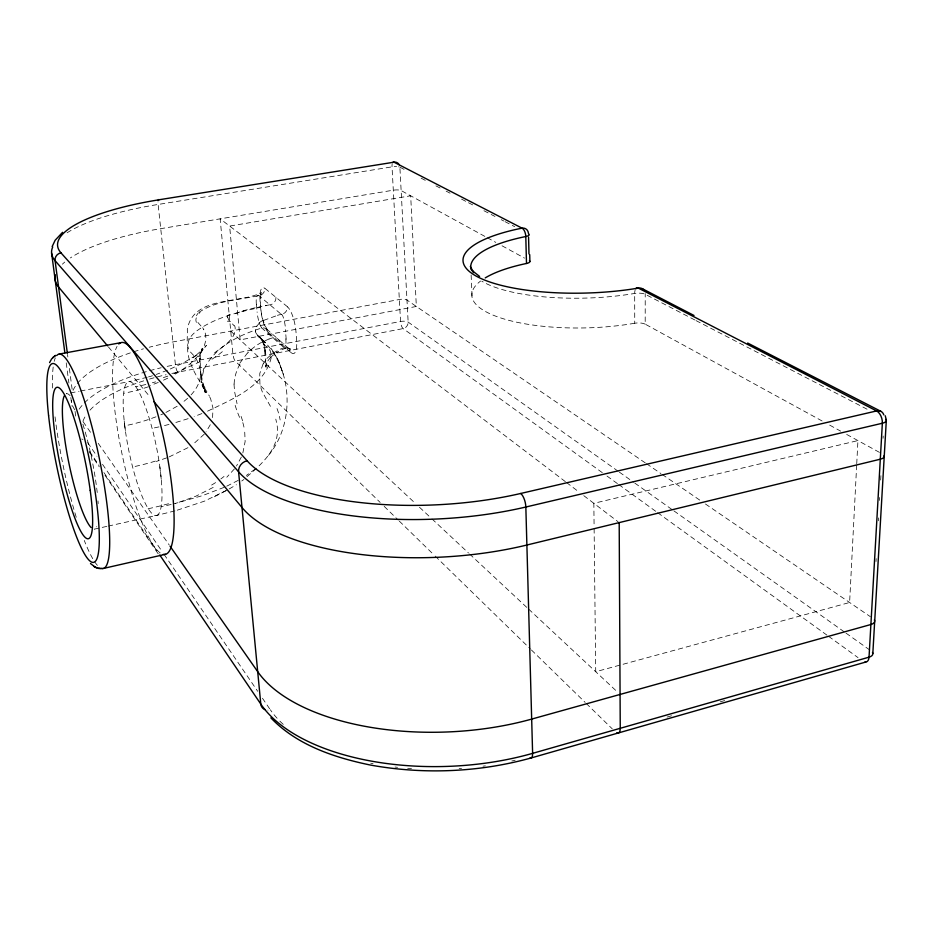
<?xml version="1.0" encoding="UTF-8"?>
<svg xmlns="http://www.w3.org/2000/svg" width="933" height="933" viewBox="0 0 933 933"><rect width="100%" height="100%" fill="white"/><g stroke="black" fill="none" stroke-linecap="round" stroke-linejoin="round"><path stroke-width="0.7" stroke-dasharray="4.67 3.5" d="M822.078 420.958L645.193 324.148L645.228 294.28A8 6.519 -59.6 0 0 645.204 293.615M234.008 384.081L234.58 391.568L237.04 403.651M856.669 465.159L849.613 602.496L595.721 671.725L594.111 527.996M856.739 463.713L857.928 440.586L593.843 503.319L594.099 526.539M876.005 561.549L876.169 558.634M878.338 520.801L878.501 517.885M879.504 500.426L879.667 497.511M880.67 480.052L880.915 475.678M883.061 438.277L883.189 436.049M271.27 357.491C264.319 386.973 231.232 399.569 206.52 411.686M202.519 375.451L203.592 370.564M212.584 417.599L212.992 408.164L210.671 398.951A215.068 85.556 -3.9 0 0 209.319 396.163M242.848 452.948L245.134 441.484L244.586 428.842M196.431 315.716L197.796 313.465M204.444 368.267C215.465 346.586 239.419 334.784 261.8 328.019A6.484 5.855 -48.2 0 1 268.669 332.929L291.178 352.744A6.718 6.006 -48.4 0 0 284.122 347.717L261.8 328.019M241.344 457.053L236.492 466.01M210.298 424.725L206.123 431.816M257.625 335.623L264.867 342.353L257.485 335.472L261.835 339.635L259.584 336.568L263.351 343.006L262.021 339.915L264.575 347.403L265.847 354.645L264.027 343.904L266.057 367.287L266.628 361.969L265.567 366.471L267.934 360.779L271.806 355.73L270.302 357.432L277.124 352.091L276.378 352.581C280.67 350.528 285.638 346.551 290.525 349.094L286.536 347.624L288.88 348.592L266.418 328.882L268.028 330.714C260.587 319.716 259.654 305.044 261.077 292.169L260.377 294.292L261.648 292.589C239.035 304.181 193.481 295.633 187.3 329.302C187.86 337.291 185.107 347.589 192.011 353.654C199.557 361.176 201.715 372.255 201.306 382.612L199.989 357.992L199.72 362.156L200.513 354.493L202.274 348.277L198.822 356.709C203.371 348.825 208.992 338.574 203.709 329.617M263.094 363.835L259.759 373.597L259.91 383.486A157.619 74.208 -4.3 0 0 262.511 392.257L271.188 407.651M227.699 317.558L229.215 320.8M202.659 349.21C196.07 360.476 185.177 368.36 174.098 374.786M239.909 362.995L247.502 352.942M246.942 476.693C261.007 464.646 277.614 450.277 277.474 430.043A205.738 86.466 -4.4 0 0 276.996 424.538L275.806 419.139M199.989 353.374L206.403 345.385L201.423 351.274L202.928 349.315L193.084 357.771L197.609 354.435L182.821 363.194L168.64 369.748M268.471 455.386C295.399 423.034 293.09 367.649 261.741 339.099C254.732 333.804 262.336 338.982 265.578 342.854M234.428 468.902L226.801 477.229M191.078 394.881C196.84 388.688 201.213 380.489 200.607 371.812M204.28 434.148L192.933 444.4M266.931 358.459L272.553 353.432L280.355 349.117A35.501 17.272 -1.1 0 1 284.157 347.741M198.787 312.438C216.281 300.449 238.79 299.901 258.977 295.679A6.554 5.983 -51.1 0 0 264.855 288.297L287.457 306.759A6.788 6.134 -50.8 0 1 281.381 314.398L258.977 295.679M187.638 398.309L182.098 402.869M259.514 322.958L255.665 327.401L255.327 331.786M255.245 469.019L246.37 475.468M214.555 352.896C222.462 346.376 235.862 339.694 235.163 327.833A215.57 37.717 -14.5 0 0 234.545 325.675M241.764 480.985L243.91 479.492M177.188 406.24L165.363 412.759M187.953 447.677L169.188 456.89M213.202 487.399L195.568 496.333L174.996 503.703M229.121 488.997L236.399 484.74M238.195 480.39L226.661 486.21M200.362 361.538L172.477 374.401M214.38 496.764L227.909 489.697L204.397 501.173L176.29 510.503M263.642 320.392L277.544 315.342M167.753 378.157L163.158 380.337M160.814 414.835L163.123 413.809M224.177 487.329L202.449 495.633L174.471 503.657M167.415 370.273L156.243 374.448M158.283 382.46L150.446 385.457M201.878 413.587L194.157 416.55M269.007 338.971L260.447 342.947A79.772 45.146 0.7 0 0 247.688 353.001M155.963 416.818L148.172 419.64A84.996 29.926 -7 0 1 127.844 425.168L124.742 425.81L125.547 431.851M166.75 457.846L156.324 461.45M235.314 313.453L243.676 310.841M167.812 376.116L161.012 378.401M188.139 418.672L173.398 423.232M147.192 377.282L129.325 381.609M148.522 376.909L152.499 375.766M667.083 717.069L672.67 715.471M720.194 701.861L725.781 700.251M174.903 510.887L156.382 515.506A68.331 13.89 78.3 0 1 123.867 417.389A68.331 13.89 78.3 0 1 147.496 412.841A68.331 13.89 78.3 0 1 156.382 515.506M169.036 424.422L163.473 425.833M171.171 504.461L161.117 506.771M257.333 307.458L266.15 305.604M158.96 426.894L152.091 428.375M106.782 526.399L94.256 529.163L94.828 529.011A69.135 11.639 78.3 0 0 96.752 526.597M108.181 526.095L156.896 515.343M70.08 395.662A69.135 11.639 78.3 0 0 66.29 393.749L69.124 393.201M70.546 392.933L79.037 391.289M80.448 391.02L128.591 381.702M399.895 167.182L404.525 169.584M421.133 178.191L427.256 181.364M435.956 185.877L441.041 188.501M446.172 191.16L450.056 193.178M461.567 199.137L467.328 202.123M468.506 202.729L474.372 205.773M483.935 210.73L494.98 216.444M501.219 219.675L503.762 220.993M505.033 221.657L514.666 226.637M694.852 319.984L645.228 294.28A8.035 2.531 -0.7 0 0 634.685 293.44A113.698 33.88 -1.5 0 1 481.801 281.183M696.053 320.614L869.684 410.555M484.833 236.376L401.143 190.565A5.995 1.539 -3.4 0 0 393.306 190.192L160.733 228.667A144.895 41.787 -5.3 0 0 70.337 257.951M487.271 237.717L495.831 242.393M502.036 245.787L524.544 258.114M829.705 425.133L840.633 431.116M846.697 434.44L879.772 452.54M645.286 462.885L406.986 300.064A5.843 1.854 -3.3 0 0 399.336 299.493L172.955 341.945A140.906 49.811 -5.6 0 0 149.233 347.239M646.487 463.701L660.926 473.579M662.127 474.396L700.648 500.706M705.453 503.995L870.431 616.725M618.171 471.27L408.153 322.095A5.808 1.913 -3.2 0 0 400.549 321.477L175.416 364.698A140.113 51.362 -5.7 0 0 165.876 366.669M619.349 472.121L633.589 482.233M634.778 483.072L672.74 510.048M673.929 510.887L844.785 632.247M845.974 633.099L869.696 649.951M602.298 472.658L403.126 328.591A5.82 2.076 79.2 0 1 400.549 321.477L392.023 166.855A6.065 2.216 81.3 0 1 392.14 164.29M607.01 476.063L617.623 483.737M618.801 484.589L656.505 511.867M657.683 512.718L827.396 635.466M828.574 636.318L858.033 657.625M565.375 481.638L220.153 218.847L232.865 353.665A6.006 1.586 79 0 0 235.244 361.083L380.174 502.455M566.529 482.524L579.206 492.181M583.778 495.656L618.054 521.745M232.434 323.926L234.16 325.78M230.743 331.11L415.826 503.843M419.488 507.249L430.941 517.943M431.979 518.911L468.506 553.001M469.567 553.992L527.53 608.083M528.591 609.074L617.996 692.508M384.174 506.351L398.263 520.089M399.266 521.069L434.16 555.112M435.198 556.126L530.399 648.983M531.437 649.998L585.166 702.409M586.216 703.435L612.281 728.86M197.913 322.456L202.531 327.74M108.426 346.936L150.201 397.166M83.142 421.751L91.726 434.032M98.21 443.315L169.293 545.082M87.714 442.662L96.985 456.225M102.525 464.331L162.424 551.939M164.056 554.33L257.695 691.295M262.441 698.234L270.337 709.791A9.4 7.686 -37.2 0 1 267.899 710.118M89.545 451.35L99.061 465.404M103.925 472.588L158.995 553.852M89.498 452.353L99.295 466.838M105.009 475.282L158.202 553.899M204.572 387.918L209.424 396.152M269.87 349.875L270.99 353.595A208.281 60.423 -10.3 0 1 271.176 357.502M241.111 416.41L243.198 422.579M200.77 374.343L205.225 392.618L202.274 384.489L206.251 392.7L202.659 386.565L205.108 389.912C196.385 376.337 182.833 355.986 189.317 338.994C190.927 336.102 193.294 333.711 195.825 331.6C213.494 318.351 235.513 312.858 256.738 308.182A6.461 2.029 -4.9 0 0 260.435 305.348M265.182 350.761L265.847 354.645M159.823 466.78L161.257 479.375M67.503 354.435L67.841 356.989M69.369 368.43L72.541 392.408M75.072 411.441L75.678 416.083M66.22 362.867L68.914 383.09M70.838 397.54L71.981 406.147M124.742 425.81L124.101 419.967M256.412 304.473L257.065 311.879M286.198 339.355L285.568 331.588M399.965 168.651L408.153 322.095A5.82 5.073 -54.4 0 1 403.126 328.591L177.725 372.209A6.076 1.399 78.9 0 1 175.416 364.698L158.12 204.455A6.356 1.493 80.2 0 1 158.015 201.808M471.118 274.99L472.18 297.837M645.193 324.148A7.989 2.636 -0.5 0 0 634.732 323.238L634.685 293.44A7.93 3.452 80.8 0 1 635.093 290.233M74.862 409.902A140.906 49.811 -5.6 0 1 71.223 400.432M73.054 390.379A140.906 49.811 -5.6 0 1 143.484 348.814M62.394 264.191A144.895 41.787 -5.3 0 1 64.75 262.08M148.359 386.787A91.97 37.67 -5.6 0 1 124.101 393.236M155.403 461.112A90.151 26.672 -8.2 0 1 132.241 467.048M204.98 387.801A109.651 47.315 -13.5 0 1 201.796 375.591M203.137 370.588A98.991 45.367 -7.1 0 1 203.884 368.278M261.788 327.903A13.12 3.149 80.1 0 1 257.088 311.902M168.535 503.727A112.811 31.186 -8.9 0 1 147.764 508.835M224.037 476.448A149.047 70.418 1.6 0 1 220.829 478.956M215.593 482.594A149.047 70.418 1.6 0 1 209.855 486.046M242.802 422.614A212.817 107.855 -0.3 0 1 244.318 428.865M239.594 417.413A359.497 185.725 -36.8 0 1 235.023 404.875M234.125 384.081A125.104 71.141 -0.3 0 1 240.504 363.112M269.066 339.029A47.466 27.267 1.4 0 1 272.786 337.781A6.601 5.936 -48.3 0 1 279.737 342.691M277.019 408.549A322.783 118.748 14.1 0 1 280.145 419.955M263.316 363.858A80.121 37.752 -2.9 0 1 267.2 358.505M285.801 338.761A13.785 2.263 82.3 0 1 284.122 347.776M263.433 344.23A310.339 92.017 -30.4 0 1 269.625 350.027M258.009 335.588A159.251 32.352 -2 0 1 255.432 331.775M258.989 322.97A81.054 16.153 -5 0 1 262.873 320.392M277.393 315.331A35.862 6.158 -7.4 0 1 281.241 314.374M281.358 314.141A13.808 2.892 83.7 0 1 285.72 331.775M155.589 381.854A116.648 51.152 -4.8 0 1 152.394 382.763M145.851 384.478A116.648 51.152 -4.8 0 1 135.693 386.729M222.334 351.671A151.263 33.67 -15.1 0 1 209.843 360.57M227.349 321.209A337.151 18.415 27.8 0 1 230.521 321.5M227.897 317.535A127.553 10.636 -6.6 0 1 230.439 313.931M242.778 310.934A81.078 6.344 -8.4 0 1 256.167 307.54M265.497 305.651A48.096 2.799 -9.3 0 1 269.357 304.893M275.958 297.347A6.671 6.053 -51 0 1 269.94 304.858M202.648 327.705A217.109 61.123 -12.2 0 1 203.779 329.594M196.397 322.386A110.397 25.156 4.2 0 1 197.493 315.832M198.927 313.476A100.204 20.421 -2 0 1 200.14 312.473M256.353 304.403A13.144 3.219 80 0 1 258.989 295.749M268.669 332.871A19.558 5.563 79.4 0 1 260.774 309.045L260.12 301.651A19.593 5.586 79.4 0 1 264.855 288.355M291.166 352.627A20.293 5.995 79.2 0 0 296.612 339.682L295.994 331.903A20.328 6.006 79.2 0 0 287.469 306.887M160.149 552.861A108.17 22.019 78.3 0 1 122.001 453.87A108.17 22.019 78.3 0 1 117.045 346.411M97.417 565.363A109.453 18.438 78.3 0 1 84.273 540.452M76.249 517.22A109.453 18.438 78.3 0 1 54.989 416.503M52.633 388.023A109.453 18.438 78.3 0 1 53.356 365.771M54.196 361.328A109.453 18.438 78.3 0 1 55.327 357.91M82.897 424.258A69.135 11.639 78.3 0 1 97.219 492.531M98 500.928A69.135 11.639 78.3 0 1 98.187 503.598M67.083 232.784A145.746 40.002 -5.2 0 1 158.12 204.455L392.023 166.855A6.018 1.481 -3.4 0 1 396.607 166.587M634.732 323.238A112.975 35.349 -1.3 0 1 507.342 319.926A112.975 35.349 -1.3 0 1 480.6 281.031M398.636 166.797A6.018 1.481 -3.4 0 1 399.032 166.879M79.142 409.179A140.113 51.362 -5.7 0 1 161.152 367.754M515.168 760.232A185.27 95.551 -2.2 0 1 511.82 761.001M485.358 765.853A185.27 95.551 -2.2 0 1 483.002 766.18M461.567 768.419A185.27 95.551 -2.2 0 1 459.164 768.582M411.5 768.57A185.27 95.551 -2.2 0 1 407.674 768.279M397.551 767.323A185.27 95.551 -2.2 0 1 395.044 767.043M373.06 763.66A185.27 95.551 -2.2 0 1 370.693 763.194M283.247 724.358A185.27 95.551 -2.2 0 1 279.037 720.299M277.089 718.235A185.27 95.551 -2.2 0 1 270.36 709.78M82.979 439.361A6.706 6.076 -31.5 0 1 81.742 439.035M82.955 421.25A133.174 49.227 -5.7 0 1 86.104 415.068M89.965 410.182A133.174 49.227 -5.7 0 1 144.23 380.687M149.525 379.066A133.174 49.227 -5.7 0 1 166.109 374.716M171.847 373.445A133.174 49.227 -5.7 0 1 177.655 372.267M416.351 306.467L240.131 339.869L229.623 226.054L410.672 195.79L416.351 306.467M273.684 352.476L271.375 348.744L278.454 360.581L283.387 374.541L278.454 360.581L273.684 352.476"/><path stroke-width="1.4" d="M872.833 653.427L874.653 621.786M874.722 620.865L886.327 420.165L885.254 415.756M52.155 246.569L55.14 240.271L62.581 232.317M49.566 362.61L51.618 358.902L55.525 355.391L54.254 356.383M52.656 357.666L53.904 356.674M865.719 662.057L531.437 757.876C479.154 772.419 423.559 774.705 370.191 765.002C334.177 757.549 296.857 745.082 270.838 717.839M67.339 353.152L55.07 260.645A6.939 6.624 -34.2 0 1 60.983 252.866L247.093 460.774A196.595 75.596 -2.8 0 0 520.731 493.464L876.612 410.94A9.89 7.324 -57.6 0 1 883.843 414.893M103.493 568.419L165.561 554.272M59.199 354.062L120.742 342.691M95.609 567.357L100.507 568.512M98.618 568.5L102.56 568.535M90.489 563.544L95.154 567.112M880.974 411.383L747.671 343.052M93.732 566.389L97.067 568.092M635.746 288.764A7.93 3.452 80.8 0 1 638.312 288.099L876.612 410.94A9.82 5.878 74.8 0 1 882.35 423.244L869.031 657.17A9.482 5.143 69.8 0 1 864.903 662.01M642.102 288.589L694.012 315.482M479.597 276.436L472.04 270.465L473.754 272.704L470.325 266.476M107.517 345.851L58.569 287.002A144.895 41.787 -5.3 0 1 55.42 274.885M153.863 401.552L241.997 507.505A204.222 83.375 -2.7 0 0 526.888 545.024L880.297 459.211A10.158 3.884 3.4 0 0 884.111 455.631M170.074 546.213L257.695 671.655A196.385 97.149 -2.3 0 0 531.67 719.098L870.886 624.515A9.762 4.513 5.4 0 0 874.373 619.932M159.811 555.053L260.797 704.077A9.4 7.686 -37.2 0 0 265.415 709.745M51.595 253.065L64.867 352.756M528.568 237.169L528.988 253.963M485.242 277.894A112.975 35.349 -1.3 0 1 526.492 263.479L525.792 236.527A7.032 3.394 79.3 0 0 522.025 228.153L394.041 162.19L159.17 199.744A6.356 1.493 80.2 0 0 158.237 200.233M529.722 254.651L529.886 261.333M619.197 522.608L620.247 728.3A9.983 4.082 72.6 0 1 616.713 732.871M118.783 344.02A108.17 22.019 78.3 0 1 164.395 441.472A108.17 22.019 78.3 0 1 163.322 554.342M56.703 355.566A109.453 18.438 78.3 0 1 98.618 455.036A109.453 18.438 78.3 0 1 101.604 568.395M91.061 527.495A69.135 11.639 78.3 0 1 68.727 462.278A69.135 11.639 78.3 0 1 64.33 395.755M52.715 247A145.746 40.002 -5.2 0 0 55.07 260.645L238.58 471.795L260.797 704.077A194.834 99.714 -2.2 0 0 532.615 753.351L869.031 657.17A9.692 4.63 5.8 0 0 872.495 652.482M247.093 460.774A9.878 8.665 -41.4 0 0 238.58 471.795A205.925 80.203 -2.7 0 0 525.839 507.016L882.35 423.244A10.24 3.732 3 0 0 885.953 419.407M520.742 493.475A10.578 4.233 76.4 0 1 525.839 507.016L532.615 753.351A10.17 3.674 73.4 0 1 529.944 758.062M529.408 260.797A7.009 2.088 -2.1 0 1 526.492 263.479M471.095 269.625A113.698 33.88 -1.5 0 1 525.792 236.527A7.056 1.994 -2.2 0 0 528.486 233.798M638.3 288.099A121.453 35.734 -1.5 0 1 477.848 276.996A121.453 35.734 -1.5 0 1 522.014 228.153A7.079 6.03 -61.1 0 1 528.44 233.203M392.641 162.739A6.065 2.216 81.3 0 1 394.041 162.19A6.076 5.4 -63.8 0 1 399.207 164.721M638.312 288.099A8 6.519 -59.6 0 1 644.108 290.385M61.018 252.866A138.924 37.635 -5.2 0 1 159.111 199.779M48.598 415.686A101.487 16.642 78.3 0 0 93.51 562.389A101.487 16.642 78.3 0 0 77.042 410.87A101.487 16.642 78.3 0 0 48.598 415.686M90.209 490.373A77.287 12.665 78.3 0 0 62.453 391.405A77.287 12.665 78.3 0 0 55.105 435.711A77.287 12.665 78.3 0 0 81.498 532.533A77.287 12.665 78.3 0 0 90.209 490.373"/></g></svg>
